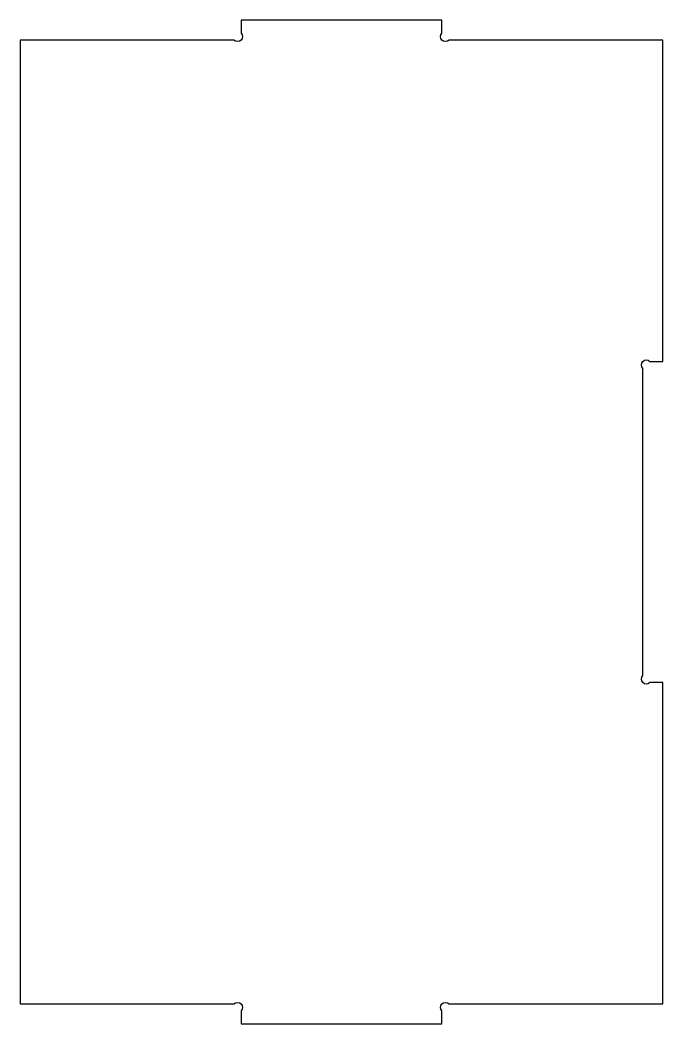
# Model space of a CAD drawing. Header units: inches. Extents: x -16 to 0, y 0 to 25.
import ezdxf

# ---------------------------------------------------------------- set-up
doc = ezdxf.new("R2010")
doc.units = ezdxf.units.IN
doc.layers.get('0').update_dxf_attribs({"linetype": 'CONTINUOUS'})

msp = doc.modelspace()

# ---------------------------------------------------------------- linework, layer by layer
msp.add_lwpolyline([(-10.677, 0.5, -1), (-10.5, 0.323), (-10.5, 0), (-5.5, 0), (-5.5, 0.323, -1), (-5.323, 0.5), (0.001, 0.5), (0.001, 8.5), (-0.322, 8.5, -1), (-0.499, 8.677), (-0.499, 16.323, -1), (-0.322, 16.5), (0.001, 16.5), (0.001, 24.5), (-5.322, 24.5, -1), (-5.499, 24.677), (-5.499, 25), (-10.5, 25), (-10.5, 24.677, -1), (-10.677, 24.5), (-16, 24.5), (-16, 0.5)], format="xyb", close=True)

doc.saveas('drawing.dxf')
